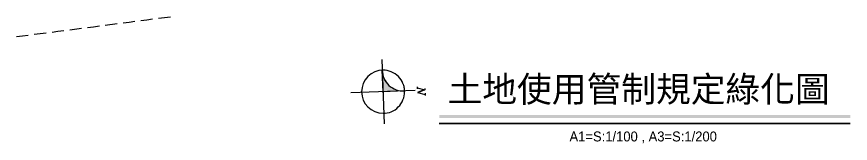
# Model space of a CAD drawing. Header units: millimetres. Extents: x -15161 to 10473752, y -72817 to 33960.
# Drawn here: x 72591 to 75384, y -50104 to -49681 of the extents above; entities that cross this region are included whole.
import ezdxf

# ---------------------------------------------------------------- set-up
doc = ezdxf.new("R2010")
doc.units = ezdxf.units.MM
for name, color, linetype in [('PDF_單色填滿', 7, 'Continuous'), ('PDF_幾何圖形', 7, 'Continuous'), ('PDF_文字', 7, 'Continuous')]:
    doc.layers.add(name, color=color, linetype=linetype)
doc.styles.add('PDF PMingLiU', font='PMingLiU.ttf')

# ---------------------------------------------------------------- blocks, each defined once
blk = doc.blocks.new('建築底圖1140116')
at = {"layer": 'PDF_單色填滿', "lineweight": 9}
for points in [[(-756, -26618.1), (-758.6, -26550.8), (-756, -26564.8)], [(-756, -26564.8), (-756, -26618.1), (-748.4, -26582.1)], [(-748.4, -26582.1), (-756, -26618.1), (-736.1, -26597)], [(-736.1, -26597), (-756, -26618.1), (-720.9, -26608)], [(-720.9, -26608), (-756, -26618.1), (-702.7, -26614.3)], [(-702.7, -26614.3), (-756, -26618.1), (-684, -26615.6)]]:
    blk.add_solid(points, dxfattribs=at)
at = {"layer": 'PDF_單色填滿', "lineweight": 20}
blk.add_solid([(-568, -26706.6), (-568, -26695.6), (809.3, -26706.6), (809.3, -26695.6)], dxfattribs=at)
blk.add_solid([(-568, -26706.6), (-568, -26695.6), (809.3, -26706.6), (809.3, -26695.6)], dxfattribs=at)
at = {"layer": 'PDF_幾何圖形', "lineweight": 0}
for points in [[(-1686.7, -26395.4), (-1646.9, -26390.3)], [(-1627, -26387.8), (-1607.1, -26385.3), (-1587.2, -26382.7)], [(-1567.3, -26380.2), (-1547.8, -26377.6), (-1527.9, -26375.1)], [(-1508, -26372.6), (-1468.2, -26367.5)], [(-1864.9, -26418.7), (-1845.4, -26416.2), (-1825.5, -26413.6)], [(-1805.6, -26411.1), (-1765.8, -26406)], [(-1745.9, -26403.5), (-1726, -26400.9), (-1706.1, -26398)], [(-1983.5, -26434), (-1964.4, -26431.4), (-1944.5, -26428.9)], [(-1924.6, -26426.3), (-1884.8, -26421.3)]]:
    blk.add_lwpolyline(points, dxfattribs=at)
at = {"layer": 'PDF_幾何圖形', "lineweight": 9}
for points in [[(-759.8, -26510.2), (-751.8, -26726.1)], [(-648.1, -26613.9), (-864, -26622.4)], [(-641.7, -26601.6), (-641.3, -26608.4)], [(-641.7, -26605), (-616.3, -26611.4)], [(-619.7, -26611.4), (-640.9, -26620.7), (-615.5, -26627)], [(-616.3, -26607.5), (-616.3, -26611.4), (-637.5, -26620.7)], [(-615.5, -26623.2), (-615.5, -26630.4)]]:
    blk.add_lwpolyline(points, dxfattribs=at)
blk.add_lwpolyline([(-728.5, -26551.7, 0.108587), (-756, -26546.2, 0.998304), (-756, -26690.4, 0.416105), (-684, -26618.1)], format="xyb", dxfattribs=at)
blk.add_lwpolyline([(-684, -26615.6), (-756, -26618.1), (-758.6, -26546.2, 0.433113)], format="xyb", close=True, dxfattribs=at)
blk.add_lwpolyline([(-756, -26616.4), (-756.9, -26616.4), (-757.3, -26616.9), (-757.7, -26617.7), (-757.7, -26619), (-757.3, -26619.4), (-756.4, -26619.8), (-755.2, -26619.8), (-754.8, -26619.4), (-754.3, -26618.6), (-753.9, -26618.1), (-754.3, -26617.3), (-755.2, -26616.4)], close=True, dxfattribs=at)
at = {"layer": 'PDF_幾何圖形', "lineweight": 13}
blk.add_lwpolyline([(809.3, -26724.8), (-568, -26724.8)], close=True, dxfattribs=at)
at = {"layer": 'PDF_幾何圖形', "lineweight": 9}
blk.add_arc((-688.7, -26545.9), 69.8, 180.1853, 273.8576, dxfattribs=at)
for points in [[(-704.8, -26567.3), (-712, -26560.6), (-719.1, -26555.1), (-728.5, -26551.7)], [(-689.5, -26590.6), (-692.2, -26582.6), (-698.9, -26573.4), (-704.8, -26567.3)], [(-687, -26597.4), (-688.9, -26594.1), (-686.6, -26594.6), (-689.5, -26590.6)], [(-685.3, -26604.6), (-685.5, -26602.1), (-686.1, -26599.8), (-687, -26597.4)], [(-684, -26618.1), (-683.9, -26613.8), (-684.3, -26608.7), (-685.3, -26604.6)]]:
    blk.add_open_spline(points, degree=3, dxfattribs=at)
at = {"layer": 'PDF_文字', "attachment_point": 4, "style": 'PDF PMingLiU'}
for s, insert, char_height in [('土地使用管制規定綠化圖', (-540.1, -26614.6), 85.342), ('A1=S:1/100 , A3=S:1/200', (-131.5, -26770.9), 33.283)]:
    blk.add_mtext(s, dxfattribs=dict(at, insert=insert, char_height=char_height))

msp = doc.modelspace()

# ---------------------------------------------------------------- block references
at = {"color": 2}
msp.add_blockref('建築底圖1140116', (74574.9411, -23313.1136), dxfattribs=at)

doc.saveas('drawing.dxf')
